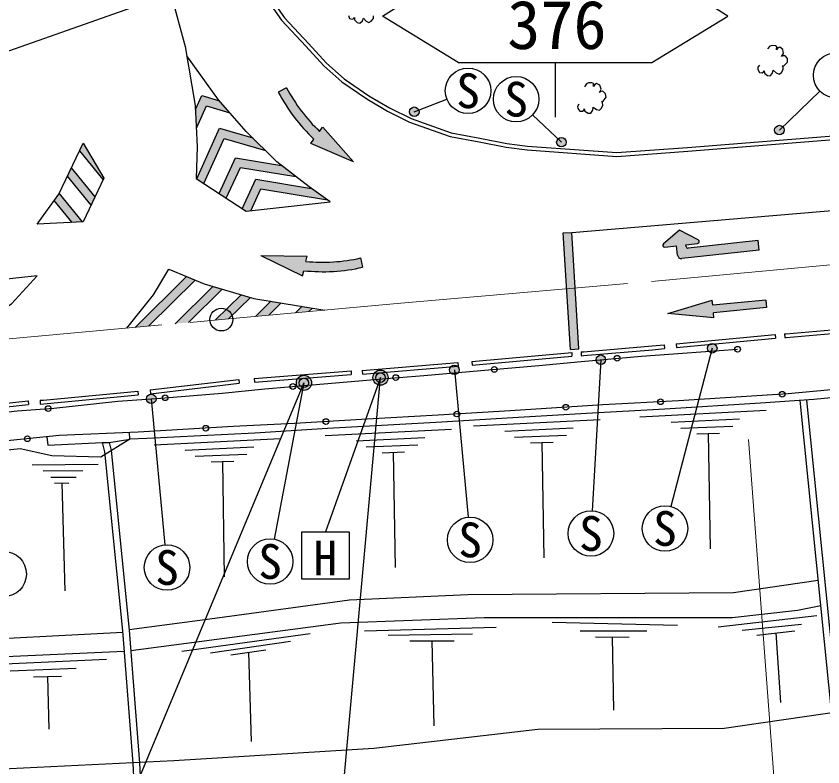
# Model space of a CAD drawing. Units: millimetres at full size, sheet at 1:1000; details may follow other scales. Extents: x 40000 to 680000, y 20000 to 380000.
# Drawn here: x 120474 to 163032, y 266452 to 306068 of the extents above; entities that cross this region are included whole.
import ezdxf
from ezdxf.enums import TextEntityAlignment as Align

# ---------------------------------------------------------------- set-up
doc = ezdxf.new("R2010")
doc.units = ezdxf.units.MM
doc.header["$LTSCALE"] = 1000
doc.linetypes.add('CHAIN', pattern=[18.5, 12, -1.5, 3.5, -1.5])
for name, color, linetype, lineweight in [('M-BGD', 7, 'Continuous', 25), ('M-BGD-EXST', 7, 'Continuous', 25), ('M-BMK', 2, 'CHAIN', 13), ('M-BMK-SRVR', 3, 'Continuous', 25), ('M-STR-HTXT', 7, 'Continuous', 13), ('M-STR-STRC', 7, 'Continuous', 25)]:
    doc.layers.add(name, color=color, linetype=linetype, lineweight=lineweight)
doc.styles.add('ＭＳ ゴシック', font='')
doc.styles.get('ＭＳ ゴシック').set_extended_font_data('MS Gothic')

msp = doc.modelspace()

# ---------------------------------------------------------------- hatches: boundary and pattern name
at = {"layer": 'M-BGD-EXST'}
for points in [[(141259, 300904, 1), (141698, 301143, 0.41421), (141359, 301243, 0.41421)], [(160517, 299937, 1), (160956, 300176, 0.41421), (160617, 300276, 0.41421)], [(149018, 299294, 1), (149457, 299533, 0.41421), (149118, 299633, 0.41421)], [(156978, 288421, 1), (157418, 288660, 0.41421), (157078, 288760, 0.41421)], [(151100, 287819, 1), (151539, 288058, 0.41421), (151200, 288158, 0.41421)], [(143371, 287283, 1), (143810, 287522, 0.41421), (143471, 287622, 0.41421)], [(135437, 286594, 1), (135876, 286833, 0.41421), (135537, 286933, 0.41421)], [(139475, 286871, 1), (139914, 287111, 0.41421), (139575, 287210, 0.41421)], [(127386, 285754, 1), (127825, 285993, 0.41421), (127486, 286093, 0.41421)]]:
    msp.add_hatch(color=256, dxfattribs=at).paths.add_polyline_path(points)
at = {"layer": 'M-STR-STRC'}
for points in [[(134302, 302058, 0.08366), (136186, 299580), (136024, 299355), (138273, 298383), (136644, 300213), (136482, 299988, -0.08183), (134745, 302290)], [(130517, 301336), (131751, 300969), (131197, 301604), (130268, 301880), (129932, 301136), (129981, 300152)], [(129999, 297490), (130379, 297239), (131455, 299617), (133623, 298972), (132955, 299640), (131206, 300160)], [(125065, 297445), (123828, 298963), (124019, 299358), (125102, 297522)], [(131177, 296714), (131557, 296464), (132307, 298085), (135230, 297601), (134470, 298183), (132043, 298585)], [(123395, 298069), (123179, 297623), (124429, 296089), (124641, 296541)], [(132403, 295907), (132613, 295769), (132847, 295795), (133387, 296961), (136893, 296380), (136058, 296975), (133122, 297461)], [(122752, 296722), (122481, 296342), (123426, 295183), (123983, 295212)], [(149788, 294645), (149339, 294627), (149517, 291681), (149966, 291720)], [(155311, 293951), (154695, 293883, -0.74206), (154620, 294059), (155472, 294773), (156459, 294262, -0.74206), (156424, 294073), (155808, 294006), (155819, 293906, 0.41421), (155930, 293818), (159613, 294223), (159668, 293726), (155587, 293277, -0.41388), (155366, 293454)], [(135581, 292366), (133379, 293439), (135828, 293396), (135764, 293126), (135918, 293111), (136072, 293100), (136227, 293091), (136382, 293085), (136536, 293082), (136691, 293081), (136846, 293083), (137001, 293088), (137155, 293095), (137310, 293105), (137464, 293118), (137618, 293134), (137772, 293152), (137925, 293173), (138078, 293196), (138231, 293222), (138383, 293251), (138534, 293283), (138642, 293307), (138754, 292820), (138734, 292815), (138574, 292780), (138413, 292748), (138253, 292718), (138091, 292692), (137929, 292668), (137767, 292647), (137605, 292629), (137442, 292614), (137279, 292602), (137116, 292592), (136952, 292586), (136789, 292582), (136625, 292581), (136462, 292583), (136298, 292588), (136135, 292595), (135972, 292606), (135809, 292619), (135646, 292635)], [(129911, 292133), (129461, 292320), (126756, 289644), (127460, 289708)], [(131348, 291655), (130853, 291799), (128869, 289835), (129573, 289899)], [(149966, 291720), (149517, 291681), (149711, 288485), (150161, 288504)], [(132832, 291226), (132337, 291369), (130981, 290026), (131301, 290055), (131685, 290090)], [(134459, 290936), (133910, 291026), (133096, 290220), (133801, 290285)], [(136105, 290665), (135556, 290756), (135211, 290414), (135917, 290479)], [(157262, 290416), (160060, 290692), (160021, 291087), (157223, 290812), (157196, 291085), (154857, 290379), (157289, 290142)], [(140032, 287206, 1), (139357, 286776, 0.41421), (139909, 286654, 0.41421)], [(135994, 286928, 1), (135319, 286499, 0.41421), (135871, 286376, 0.41421)]]:
    msp.add_hatch(color=256, dxfattribs=at).paths.add_polyline_path(points)

# ---------------------------------------------------------------- linework, layer by layer
at = {"layer": 'M-BGD'}
for p, q in [((165960, 286582), (161198, 286138)), ((161198, 286138), (155410, 285769)), ((155410, 285769), (151427, 285549)), ((163762, 266593), (161841, 285785)), ((164109, 266637), (162192, 285796)), ((146542, 285248), (142737, 285009)), ((151427, 285549), (146542, 285248)), ((153381, 284924), (160049, 285273)), ((138988, 284803), (135157, 284577)), ((142737, 285009), (138988, 284803)), ((144609, 284443), (151276, 284791)), ((155023, 284649), (158640, 284823)), ((131927, 284406), (126912, 284119)), ((135157, 284577), (131927, 284406)), ((146250, 284167), (149867, 284341)), ((155546, 284329), (158277, 284431)), ((122739, 283942), (119392, 283593)), ((126912, 284119), (122739, 283942)), ((136768, 283932), (143436, 284281)), ((146773, 283847), (149504, 283949)), ((156388, 284024), (157579, 284068)), ((156984, 284046), (157084, 277966)), ((127754, 283440), (134421, 283788)), ((138410, 283657), (142027, 283831)), ((147616, 283543), (148807, 283586)), ((148211, 283564), (148312, 277484)), ((129395, 283164), (133012, 283338)), ((138933, 283337), (141664, 283439)), ((139775, 283032), (140966, 283076)), ((140371, 283054), (140471, 276974)), ((129918, 282845), (132649, 282946)), ((121314, 282392), (124800, 282421)), ((130760, 282540), (131952, 282583)), ((131356, 282561), (131457, 276481)), ((121895, 282073), (123987, 282087)), ((122302, 281739), (123638, 281739)), ((122505, 281434), (123261, 281420)), ((122883, 281427), (123043, 275740)), ((148745, 274090), (155358, 273935)), ((157506, 273849), (162714, 274431)), ((138852, 273633), (145805, 273827)), ((158783, 273668), (161900, 273989)), ((129208, 272554), (135978, 273489)), ((140095, 273402), (144556, 273468)), ((150221, 273635), (153749, 273624)), ((151031, 273314), (152806, 273304)), ((151918, 273309), (151996, 269443)), ((159547, 273396), (161548, 273638)), ((160547, 273517), (160804, 269856)), ((130727, 272466), (134954, 273082)), ((141238, 273102), (143579, 273102)), ((142409, 273102), (142503, 268622)), ((131795, 272367), (133655, 272631)), ((132725, 272499), (132874, 267798)), ((125246, 272113), (118984, 271830)), ((120167, 271517), (123648, 271658)), ((121392, 271203), (122859, 271234)), ((122125, 271218), (122191, 268436))]:
    msp.add_line(p, q, dxfattribs=at)
for points in [[(138001, 306106), (138069, 305949), (138193, 305906), (138284, 305952), (138322, 305999), (138327, 305878), (138464, 305732), (138600, 305697), (138746, 305825), (138798, 305964), (138936, 305804), (139081, 305724), (139206, 305798), (139325, 305941), (139334, 306078)], [(159692, 303473), (159605, 303369), (159608, 303248), (159695, 303102), (159824, 303075), (159909, 303132), (159940, 303184), (159960, 303064), (160115, 302937), (160254, 302919), (160382, 303064), (160416, 303209), (160574, 303068), (160728, 303006), (160843, 303096), (160942, 303253), (160934, 303389), (160888, 303442), (160984, 303462), (161162, 303643), (161159, 303829), (161044, 303978), (160925, 303978), (160851, 303930), (160964, 304094), (160926, 304313), (160758, 304433), (160661, 304393), (160587, 304284), (160600, 304447), (160525, 304499), (160351, 304520), (160238, 304475), (160105, 304341)], [(150161, 301423), (150089, 301308), (150108, 301189), (150215, 301056), (150346, 301046), (150422, 301114), (150446, 301170), (150482, 301054), (150652, 300949), (150793, 300950), (150900, 301112), (150914, 301260), (151089, 301141), (151251, 301102), (151352, 301206), (151430, 301375), (151403, 301509), (151350, 301555), (151442, 301588), (151594, 301791), (151565, 301976), (151431, 302107), (151313, 302091), (151247, 302034), (151336, 302212), (151269, 302423), (151086, 302519), (150996, 302466), (150937, 302348), (150928, 302512), (150846, 302552), (150671, 302550), (150565, 302490), (150452, 302339)], [(116232, 284746), (120536, 285242), (122462, 285384), (125834, 285745), (128100, 285909), (131351, 286172), (133599, 286401), (136095, 286609), (139776, 286937), (141987, 287112), (145395, 287398), (148045, 287638), (150289, 287846), (153466, 288130), (155624, 288283), (158533, 288493)], [(165847, 286147), (162551, 285832), (159734, 285644), (154691, 285321), (150570, 285105), (146370, 284854), (142933, 284647), (136902, 284306), (133059, 284063), (127368, 283786), (126468, 283748), (124937, 282799), (122359, 282861), (120681, 283237), (112155, 282342)], [(122087, 283874), (122141, 283435), (125004, 283568), (125374, 283573), (126468, 283748), (126453, 284100)], [(125004, 283568), (125140, 283078), (126093, 273629), (126631, 266621), (126849, 262545)], [(125374, 283573), (125485, 283139), (126442, 273660), (126980, 266644), (127198, 262564)], [(162792, 276281), (158323, 275627), (144295, 275535), (138054, 275245), (130694, 274252), (126439, 273685)], [(204196, 274976), (188960, 272768), (170300, 270282), (157834, 268473), (147993, 268426), (139337, 267418), (128798, 266762), (112910, 265988), (97580, 265214), (87834, 264720), (82110, 264509), (80116, 265377), (78591, 266338), (76671, 267768)], [(126524, 272585), (137611, 274054), (145156, 274342), (158249, 274337), (161702, 274713), (162924, 274965)], [(126100, 273546), (116637, 273045), (92129, 271931), (76354, 271209)], [(76436, 270321), (98876, 271299), (120311, 272290), (126175, 272558)]]:
    msp.add_lwpolyline(points, dxfattribs=at)
for centre in [(158533, 288493), (152181, 288015), (145701, 287426), (140501, 286995), (135074, 286524), (128338, 285928), (160883, 286118), (149474, 285429), (154470, 285717), (122168, 285362), (143724, 285071), (136816, 284675), (130478, 284324), (121065, 283767)]:
    msp.add_circle(centre, 150, dxfattribs=at)
at = {"layer": 'M-BGD-EXST'}
for p, q in [((160737, 300057), (162872, 302114)), ((141479, 301024), (143197, 301694)), ((149238, 299413), (147721, 300857)), ((157198, 288541), (155007, 280192)), ((151320, 287938), (150867, 279967)), ((143591, 287402), (144313, 279623)), ((139695, 286991), (136795, 278860)), ((135656, 286714), (134095, 278468)), ((127605, 285873), (128323, 278166))]:
    msp.add_line(p, q, dxfattribs=at)
msp.add_lwpolyline([(135545, 278860), (138045, 278860), (138045, 276360), (135545, 276360)], close=True, dxfattribs=at)
for centre, radius in [((163736, 302946), 1200), ((144315, 302130), 1200), ((146851, 301684), 1200), ((141479, 301024), 250), ((160737, 300057), 250), ((149238, 299413), 250), ((157198, 288541), 250), ((151320, 287938), 250), ((143591, 287402), 250), ((135656, 286714), 250), ((139695, 286991), 250), ((127605, 285873), 250), ((154703, 279031), 1200), ((144424, 278428), 1200), ((150798, 278769), 1200), ((133871, 277289), 1200), ((128435, 276972), 1200), ((119814, 276629), 1200)]:
    msp.add_circle(centre, radius, dxfattribs=at)
at = {"layer": 'M-BMK'}
msp.add_lwpolyline([(75079, 285054), (92858, 286595), (108863, 288021), (116202, 288690), (131301, 290055), (140777, 290926), (153993, 292068), (170558, 293620), (174348, 293967), (196180, 295835), (214022, 297386)], dxfattribs=at)
at = {"layer": 'M-BMK-SRVR'}
msp.add_circle((131301, 290055), 600, dxfattribs=at)
at = {"layer": 'M-STR-HTXT'}
msp.add_line((159102, 283720), (160896, 259911), dxfattribs=at)
at = {"layer": 'M-STR-STRC'}
for p, q in [((119398, 304000), (133009, 308803)), ((139793, 306064), (143801, 308614)), ((158023, 306064), (154015, 308614)), ((143801, 303614), (139793, 306064)), ((154015, 303614), (158023, 306064)), ((143801, 303614), (154015, 303614)), ((148908, 303614), (148908, 300738)), ((148908, 303614), (148908, 300738)), ((134745, 302290), (134302, 302058)), ((136482, 299988), (136644, 300213)), ((138273, 298383), (136645, 300213)), ((125065, 297445), (123828, 298963)), ((124641, 296541), (123395, 298069)), ((124429, 296089), (123179, 297623)), ((123983, 295212), (122746, 296729)), ((123426, 295183), (122481, 296342)), ((149339, 294627), (149788, 294645)), ((149711, 288485), (149339, 294627)), ((150161, 288504), (149788, 294644)), ((155472, 294773), (154620, 294059)), ((156459, 294262), (155472, 294773)), ((159613, 294223), (155930, 293818)), ((159668, 293726), (159613, 294223)), ((154695, 293883), (155311, 293951)), ((155366, 293454), (155311, 293951)), ((159668, 293726), (155587, 293277)), ((159668, 293726), (155587, 293277)), ((155808, 294006), (156424, 294073)), ((155819, 293906), (155808, 294006)), ((133379, 293439), (135828, 293396)), ((135764, 293126), (135829, 293396)), ((138642, 293307), (138754, 292820)), ((126756, 289644), (129461, 292320)), ((127460, 289708), (129911, 292133)), ((128869, 289835), (130853, 291799)), ((129573, 289899), (131348, 291655)), ((130981, 290026), (132337, 291369)), ((131685, 290090), (132832, 291226)), ((133096, 290220), (133910, 291026)), ((133801, 290285), (134459, 290936)), ((135211, 290414), (135556, 290756)), ((154857, 290379), (157196, 291085)), ((157223, 290812), (157196, 291085)), ((160021, 291087), (157223, 290812)), ((160060, 290692), (157262, 290416)), ((160021, 291087), (160060, 290692)), ((135917, 290479), (136105, 290665)), ((157289, 290142), (154857, 290379)), ((157289, 290142), (157262, 290416)), ((155294, 288776), (160517, 289275)), ((160517, 289275), (160536, 289075)), ((161014, 289304), (161026, 289105)), ((154664, 288720), (154682, 288521)), ((155294, 288776), (155313, 288577)), ((144518, 287847), (149785, 288324)), ((149711, 288485), (150161, 288504)), ((149785, 288324), (149795, 288124)), ((150274, 288349), (150284, 288149)), ((138721, 287366), (143774, 287797)), ((143774, 287797), (143787, 287597)), ((144518, 287847), (144532, 287647)), ((133038, 286952), (138142, 287349)), ((138142, 287349), (138148, 287149)), ((138721, 287366), (138738, 287167)), ((138738, 287167), (143787, 287597)), ((127548, 286343), (132222, 286901)), ((132222, 286901), (132246, 286702)), ((133038, 286952), (133051, 286752)), ((136099, 247458), (139695, 286991)), ((135656, 286714), (117063, 242125)), ((126889, 286281), (126908, 286082)), ((127548, 286343), (127567, 286144)), ((116015, 285228), (121105, 285765)), ((121105, 285765), (121126, 285566)), ((121736, 285798), (121747, 285598))]:
    msp.add_line(p, q, dxfattribs=at)
for points in [[(133259, 307600), (134467, 305859), (135749, 304485), (136702, 303439), (137654, 302598), (138972, 301701), (140072, 301060), (141226, 300474), (143367, 299724), (144904, 299432), (146332, 299157), (147430, 299011), (152169, 298664), (155912, 298937), (170645, 300115), (175250, 300469), (175679, 300779), (175856, 301178), (175856, 304576), (175649, 305063), (175087, 305447), (173828, 305894), (168535, 307447)], [(133437, 307695), (134624, 305985), (135896, 304621), (136843, 303582), (137777, 302756), (139079, 301870), (140168, 301236), (141305, 300658), (143419, 299918), (144942, 299628), (146364, 299355), (147450, 299210), (152169, 298864), (155896, 299137), (170629, 300314), (175179, 300664), (175518, 300910), (175656, 301221), (175656, 304535), (175488, 304931), (174996, 305268), (173767, 305704), (168478, 307255)], [(128629, 307258), (129398, 304462), (129922, 301348), (130029, 299178), (129973, 297507), (132613, 295769), (137042, 296274), (135929, 297067), (134223, 298372), (132615, 299981), (131149, 301659), (129481, 303970)], [(129932, 301136), (130268, 301880), (131197, 301604)], [(129981, 300152), (130517, 301336), (131751, 300969)], [(129999, 297490), (131206, 300160), (132955, 299640)], [(130379, 297239), (131455, 299617), (133623, 298972)], [(149788, 294644), (179517, 297162), (182822, 297397), (186541, 297567), (200458, 298179), (205450, 298425), (207468, 298559), (210361, 298711), (212951, 298810), (218182, 299054), (225737, 299435), (229599, 299588), (232603, 299740), (234906, 299862), (238143, 299923), (240995, 299923), (243319, 299901), (245185, 299909)], [(138273, 298383), (136024, 299355), (136186, 299580)], [(131177, 296714), (132043, 298585), (134470, 298183)], [(131557, 296464), (132307, 298085), (135230, 297601)], [(132403, 295907), (133122, 297461), (136058, 296975)], [(132847, 295795), (133387, 296961), (136893, 296380)], [(133379, 293439), (135581, 292366), (135646, 292635)], [(126309, 289604), (127719, 291355), (128531, 292708), (130390, 291933), (133008, 291175), (136763, 290557)], [(117020, 288764), (120237, 290883), (121589, 292367), (115764, 291728)], [(161014, 289304), (161085, 289309), (165941, 289732)], [(161026, 289105), (161099, 289109), (165951, 289532)], [(155313, 288577), (160533, 289075), (160536, 289075)], [(150274, 288349), (150397, 288355), (154034, 288665), (154664, 288720)], [(144532, 287647), (144534, 287647), (149795, 288124)], [(150284, 288149), (150411, 288156), (154051, 288466), (154682, 288521)], [(133051, 286752), (133052, 286752), (138148, 287149)], [(127567, 286144), (127569, 286144), (132240, 286702), (132246, 286702)], [(121736, 285798), (121912, 285807), (126889, 286281)], [(121747, 285598), (121927, 285607), (126908, 286082), (126908, 286082)], [(116036, 285029), (121121, 285566), (121126, 285566)]]:
    msp.add_lwpolyline(points, dxfattribs=at)
msp.add_lwpolyline([(121589, 295090), (122723, 296682), (124019, 299358), (125102, 297522), (124018, 295213)], close=True, dxfattribs=at)
for centre in [(139695, 286991), (135656, 286714)]:
    msp.add_circle(centre, 400, dxfattribs=at)
for centre, radius, start, end in [((142598, 306410), 8869, 207.6803, 226.3934), ((142598, 306410), 9369, 207.6803, 226.809), ((156413, 294173), 100, 276.2815, 62.5915), ((154684, 293982), 100, 129.9716, 276.2815), ((155919, 293917), 100, 186.2815, 276.2815), ((136653, 301950), 8869, 264.2475, 282.9606), ((155565, 293476), 200, 186.3459, 276.2815), ((136653, 301950), 9369, 263.8319, 282.9606)]:
    msp.add_arc(centre, radius, start, end, dxfattribs=at)

# ---------------------------------------------------------------- texts
at = {"layer": 'M-BGD-EXST', "style": 'ＭＳ ゴシック'}
for s, p in [('S', (144315, 302130)), ('S', (146851, 301684)), ('S', (150798, 278769)), ('S', (154703, 279031)), ('S', (144424, 278428)), ('H', (136786, 277479)), ('S', (128435, 276972)), ('S', (133871, 277289))]:
    msp.add_text(s, height=1833, dxfattribs=at).set_placement(p, align=Align.MIDDLE_CENTER)
at = {"layer": 'M-STR-STRC', "style": 'ＭＳ ゴシック'}
msp.add_text('376', height=2566, dxfattribs=at).set_placement((149002, 305616), align=Align.MIDDLE_CENTER)

doc.saveas('drawing.dxf')
